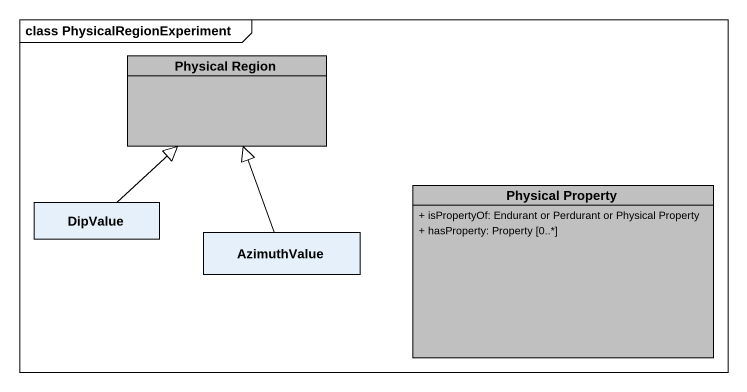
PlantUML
@startuml
mainframe class PhysicalRegionExperiment
hide circle
hide empty members
skinparam classAttributeIconSize 0
class "Physical Region" as Physical_Region #C0C0C0
class DipValue
class "Physical Property" as Physical_Property #C0C0C0 {
  + isPropertyOf: Endurant or Perdurant or Physical Property
  + hasProperty: Property [0..*]
}
class AzimuthValue
DipValue -up-|> Physical_Region
AzimuthValue -up-|> Physical_Region
@enduml
